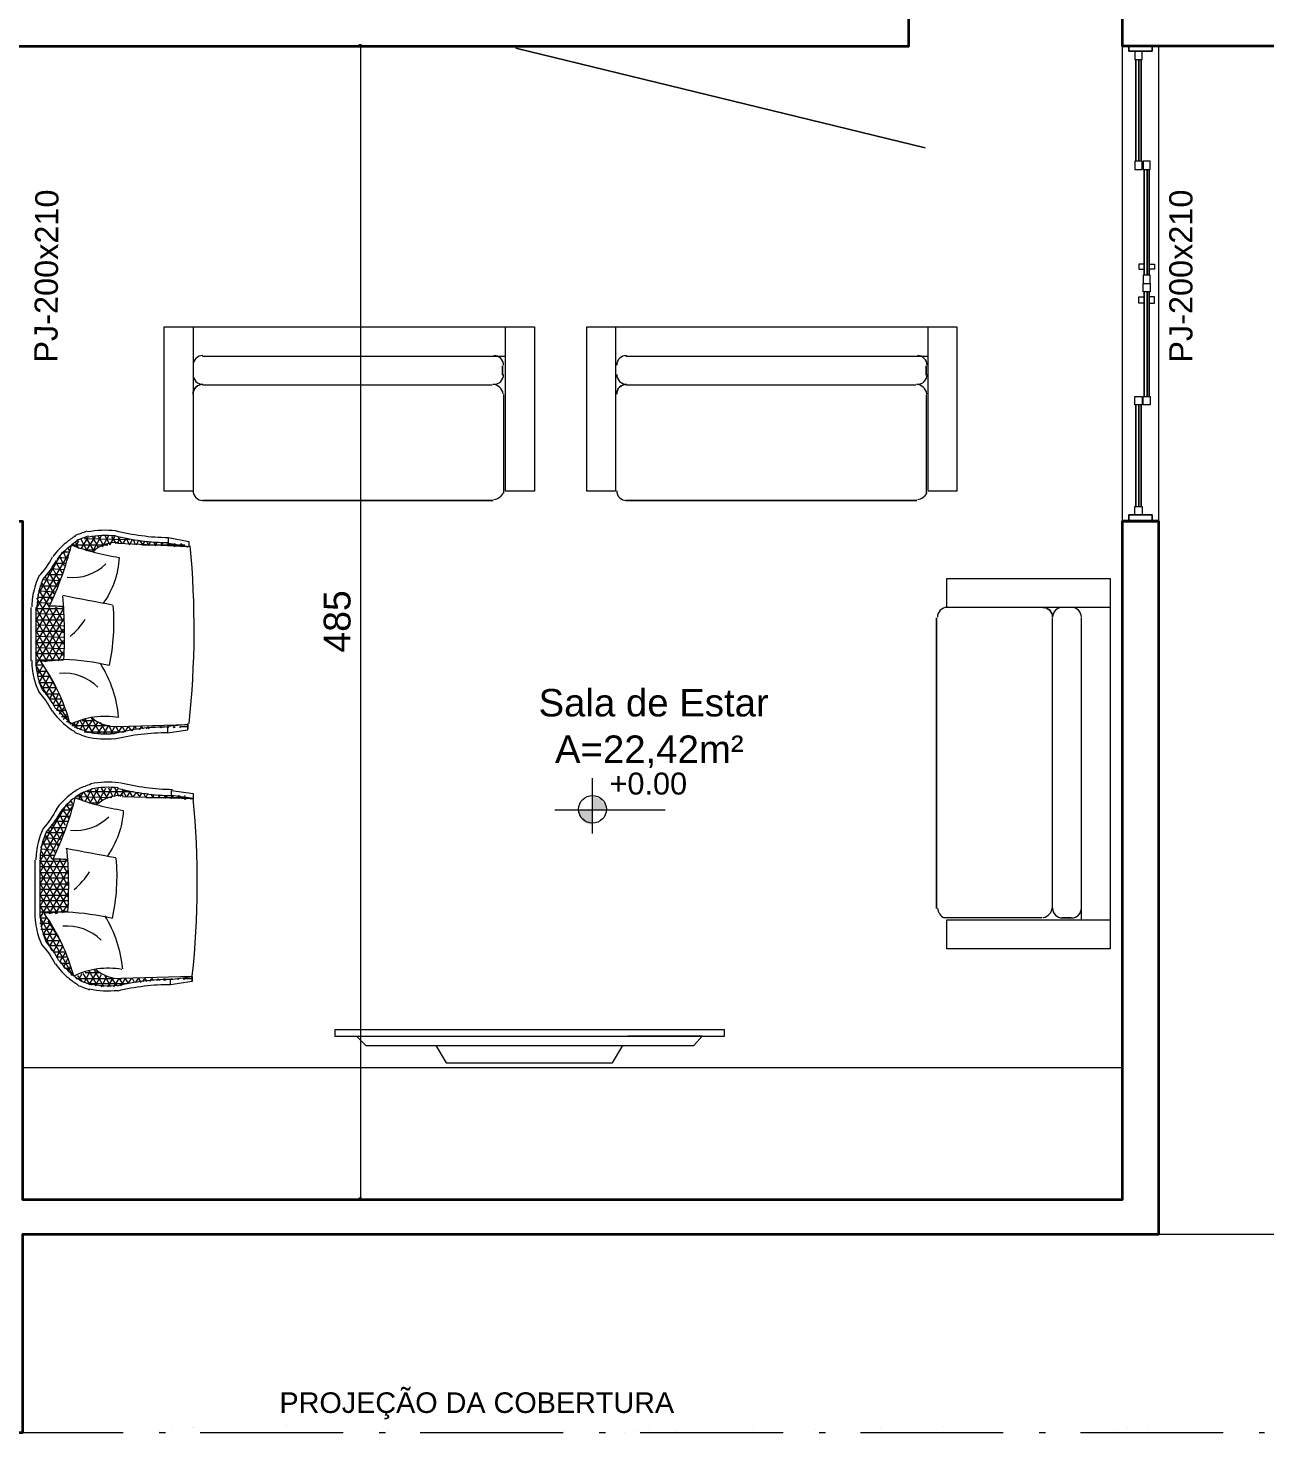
# Model space of a CAD drawing. Header units: millimetres. Extents: x 51.3 to 71.5, y 31.8 to 61.9.
# Drawn here: x 59.45 to 64.65, y 45.81 to 51.72 of the extents above; entities that cross this region are included whole.
import ezdxf

# ---------------------------------------------------------------- set-up
doc = ezdxf.new("R2010")
doc.units = ezdxf.units.MM
for name, color, linetype in [('PDF_0', 7, 'Continuous'), ('PDF_COTAS', 1, 'Continuous'), ('PDF_Parede Corte', 7, 'Continuous'), ('PDF_Texto', 7, 'Continuous')]:
    doc.layers.add(name, color=color, linetype=linetype)
for name, color, linetype, true_color in [('PDF_Bloco', 7, 'Continuous', 0xf0f0f0), ('PDF_Layout', 7, 'Continuous', 0x767676), ('PDF_PISO', 7, 'Continuous', 0xb9b9b9), ('PDF_Portas', 7, 'Continuous', 0xb85b5b), ('PDF_Vegetação', 7, 'Continuous', 0x00dd37)]:
    doc.layers.add(name, color=color, linetype=linetype, true_color=true_color)
doc.styles.add('PDF Arial', font='arial.ttf')

msp = doc.modelspace()

# ---------------------------------------------------------------- hatches: boundary and pattern name
at = {"layer": 'PDF_0', "transparency": 33554559}
for points in [[(60.8556, 51.6528), (60.8426, 51.6528), (60.8426, 51.6398), (60.8556, 51.6398)], [(60.8426, 46.7887), (60.8556, 46.7887), (60.8556, 46.8017), (60.8426, 46.8017)]]:
    msp.add_hatch(color=1, dxfattribs=at).paths.add_polyline_path(points)
at = {"layer": 'PDF_COTAS', "transparency": 33554559}
h = msp.add_hatch(color=256, dxfattribs=at)
h.paths.add_polyline_path([(61.8241, 48.4317), (61.7679, 48.4317), (61.7679, 48.4101), (61.7722, 48.4014), (61.7809, 48.3928), (61.7852, 48.3841), (61.8025, 48.3755), (61.8154, 48.3712), (61.8241, 48.3712)])
h.paths.add_polyline_path([(61.8327, 48.4879), (61.8241, 48.4879), (61.8241, 48.4317), (61.8803, 48.4317), (61.8803, 48.449), (61.876, 48.4576), (61.8673, 48.4663), (61.863, 48.4749), (61.8457, 48.4836)])

# ---------------------------------------------------------------- linework, layer by layer
at = {"layer": 'PDF_Bloco', "lineweight": 0}
msp.add_lwpolyline([(63.2249, 51.2161), (61.5041, 51.6355), (63.2249, 51.2161)], dxfattribs=at)
at = {"layer": 'PDF_COTAS', "lineweight": 5}
for points in [[(60.3022, 51.6441), (60.9248, 51.6441)], [(60.8513, 46.7931), (60.8513, 51.6441)], [(61.8241, 48.5657), (61.8241, 48.3323)], [(61.6684, 48.4317), (62.1311, 48.4317)], [(60.3324, 46.7931), (60.9248, 46.7931)]]:
    msp.add_lwpolyline(points, dxfattribs=at)
msp.add_circle((61.8262, 48.4339), 0.0584, dxfattribs=at)
at = {"layer": 'PDF_Layout', "lineweight": 5}
for points in [[(60.1465, 50.4638), (60.1465, 49.772), (60.0255, 49.772), (60.0255, 50.4638), (61.582, 50.4638), (61.582, 49.772), (61.4609, 49.772), (61.4609, 50.4638)], [(61.9235, 50.4638), (61.9235, 49.772), (61.8025, 49.772), (61.8025, 50.4638), (63.359, 50.4638), (63.359, 49.772), (63.2379, 49.772), (63.2379, 50.4638)], [(61.4609, 50.3384), (60.1854, 50.3384)], [(63.2379, 50.3384), (61.9668, 50.3384)], [(60.1465, 50.2995), (60.1465, 50.2606)], [(61.4479, 50.2606), (61.4479, 50.2995), (61.4479, 50.2606)], [(61.9235, 50.2995), (61.9235, 50.2606)], [(63.2293, 50.2606), (63.2293, 50.2995), (63.2293, 50.2606)], [(61.4047, 50.2174), (60.1854, 50.2174)], [(61.4523, 50.1784), (61.4523, 49.772), (61.4523, 49.7634)], [(63.186, 50.2174), (61.9668, 50.2174)], [(63.2293, 50.1784), (63.2293, 49.772), (63.2293, 49.7634)], [(59.6753, 49.5299), (59.7055, 49.5775)], [(59.6882, 49.5731), (59.8785, 49.5688)], [(59.6969, 49.5213), (59.7358, 49.5818)], [(59.7315, 49.5169), (59.6969, 49.5775)], [(59.7228, 49.5169), (59.7617, 49.5861)], [(59.7488, 49.5342), (59.7228, 49.5818)], [(59.7704, 49.5429), (59.7488, 49.5818)], [(59.7661, 49.5385), (59.792, 49.5861)], [(59.7747, 49.5861), (59.7963, 49.5472), (59.8179, 49.5818)], [(59.8223, 49.5515), (59.805, 49.5818)], [(59.8266, 49.5515), (59.8396, 49.5775)], [(60.1292, 49.5385), (60.0428, 49.5515), (60.0428, 49.5775), (60.1292, 49.5602), (60.1292, 49.5385), (59.8309, 49.5515)], [(59.8482, 49.5515), (59.8309, 49.5775)], [(59.8525, 49.5515), (59.8655, 49.5731), (59.8785, 49.5472), (59.8914, 49.5688)], [(59.4937, 49.3353), (59.5974, 49.5169)], [(59.6147, 49.4867), (59.6018, 49.5169), (59.6234, 49.5169)], [(59.6277, 49.5213), (59.6191, 49.5342)], [(59.6277, 49.5385), (59.632, 49.5385)], [(59.632, 49.5429), (59.632, 49.5429)], [(59.6536, 49.5385), (59.6666, 49.5645)], [(59.6666, 49.5299), (59.6536, 49.5558)], [(59.7012, 49.5213), (59.6753, 49.5688)], [(59.6926, 49.5256), (59.7358, 49.5256)], [(59.9044, 49.5472), (59.8958, 49.5688)], [(59.9087, 49.5472), (59.9174, 49.5645)], [(59.9217, 49.5645), (59.9347, 49.5472), (59.9433, 49.5602)], [(59.9304, 49.5472), (60.1119, 49.5472)], [(59.9606, 49.5429), (59.952, 49.5602)], [(59.9606, 49.5472), (59.9693, 49.5602)], [(59.9909, 49.5429), (59.9822, 49.5558)], [(59.9866, 49.5429), (59.9952, 49.5558)], [(60.0125, 49.5429), (60.0211, 49.5558)], [(60.0168, 49.5429), (60.0125, 49.5558)], [(60.0471, 49.5429), (60.0384, 49.5515)], [(60.0428, 49.5429), (60.0471, 49.5515)], [(60.0687, 49.5385), (60.073, 49.5515)], [(60.073, 49.5385), (60.0687, 49.5515)], [(60.0946, 49.5385), (60.099, 49.5515)], [(60.1033, 49.5385), (60.0946, 49.5515)], [(60.1206, 49.5385), (60.1249, 49.5385)], [(59.485, 49.2748), (59.6234, 49.5083)], [(59.5845, 49.3959), (59.5542, 49.4521)], [(59.5628, 49.4694), (59.6104, 49.4694)], [(59.5974, 49.4261), (59.5672, 49.478)], [(59.5801, 49.4953), (59.6191, 49.491)], [(59.6061, 49.4564), (59.5845, 49.4996)], [(59.485, 49.2272), (59.5888, 49.4045)], [(59.5153, 49.4002), (59.5888, 49.3959)], [(59.5628, 49.3397), (59.5239, 49.4132)], [(59.5326, 49.4218), (59.5974, 49.4218)], [(59.5758, 49.3699), (59.5412, 49.4305)], [(59.5499, 49.4477), (59.6018, 49.4434)], [(64.0032, 49.2835), (63.3157, 49.2835), (63.3157, 49.4045), (64.0032, 49.4045), (64.0032, 47.848), (63.3157, 47.848), (63.3157, 47.9691), (64.0032, 47.9691)], [(59.498, 49.3526), (59.5672, 49.3483)], [(59.5023, 49.3742), (59.5758, 49.3742)], [(59.5542, 49.3137), (59.511, 49.3872)], [(59.4634, 49.2835), (59.4634, 49.0586)], [(59.485, 49.1797), (59.5456, 49.2835)], [(59.485, 49.1321), (59.5758, 49.2835)], [(59.485, 49.2791), (59.6018, 49.2791), (59.485, 49.0846)], [(59.6018, 49.1278), (59.4893, 49.3224)], [(59.4893, 49.3051), (59.5456, 49.3007)], [(59.4937, 49.3267), (59.5585, 49.3267)], [(59.6018, 49.1754), (59.5412, 49.2835)], [(59.6018, 49.2229), (59.5672, 49.2835)], [(59.6018, 49.2748), (59.5974, 49.2835)], [(63.8389, 49.2835), (63.8, 49.2835)], [(59.485, 49.2575), (59.6018, 49.2532)], [(59.6018, 49.2359), (59.485, 49.0413), (59.5153, 49.0413), (59.4937, 49.0024)], [(59.5845, 49.0629), (59.485, 49.2359)], [(59.485, 49.2316), (59.6018, 49.2316)], [(63.7611, 48.021), (63.7611, 49.2402)], [(63.8821, 47.9691), (63.8821, 49.2402)], [(59.485, 49.21), (59.6018, 49.2056)], [(59.5585, 49.0586), (59.485, 49.1883)], [(59.485, 49.184), (59.6018, 49.184)], [(59.485, 49.1624), (59.6018, 49.1581)], [(59.5239, 49.0543), (59.6018, 49.1927)], [(59.5326, 49.0543), (59.485, 49.1408)], [(59.485, 49.1365), (59.6018, 49.1365)], [(59.485, 49.1148), (59.6018, 49.1105)], [(59.5542, 49.0586), (59.6018, 49.1451)], [(59.5801, 49.0586), (59.6018, 49.0975)], [(59.5066, 49.0543), (59.485, 49.0932)], [(59.485, 49.0889), (59.6018, 49.0889)], [(59.485, 49.0629), (59.6018, 49.0629)], [(59.6277, 48.7949), (59.485, 49.0413)], [(59.4893, 49.0154), (59.5283, 49.0154)], [(59.4937, 48.9938), (59.5456, 48.9938)], [(59.5283, 49.0197), (59.498, 48.9678), (59.5585, 48.9678)], [(59.511, 48.9376), (59.5412, 48.9938)], [(59.5715, 48.9419), (59.5239, 49.0284)], [(59.5412, 48.903), (59.498, 48.9722)], [(59.5066, 48.9462), (59.5715, 48.9462), (59.5412, 48.8987), (59.5931, 48.8987)], [(59.5239, 48.9203), (59.5801, 48.9203), (59.5585, 48.877)], [(59.5283, 48.9203), (59.5585, 48.9722)], [(59.5585, 48.8727), (59.6018, 48.8727)], [(59.5931, 48.8943), (59.5715, 48.8511), (59.6104, 48.8511)], [(59.5845, 48.8338), (59.6061, 48.8641)], [(59.5931, 48.8252), (59.6191, 48.8252)], [(59.6018, 48.8122), (59.6147, 48.8338)], [(59.6147, 48.8035), (59.6234, 48.8035), (59.6234, 48.7992)], [(59.6493, 48.7776), (59.6666, 48.8035)], [(59.6709, 48.7689), (59.6969, 48.8165)], [(59.6969, 48.7603), (59.6709, 48.8079)], [(59.6796, 48.8079), (59.7358, 48.8079)], [(59.6926, 48.7603), (59.7271, 48.8165)], [(59.7271, 48.7516), (59.6926, 48.8122)], [(59.7574, 48.7516), (59.7185, 48.8208)], [(59.7185, 48.756), (59.7488, 48.8035)], [(59.632, 48.7906), (59.632, 48.7949)], [(59.6363, 48.7862), (59.7963, 48.7862)], [(59.6623, 48.7733), (59.645, 48.7992)], [(59.6882, 48.7603), (59.8568, 48.7603)], [(59.7444, 48.7516), (59.7704, 48.7906)], [(59.7833, 48.7516), (59.7574, 48.7992)], [(59.7704, 48.7516), (59.792, 48.7862), (59.8093, 48.7516)], [(59.8006, 48.7516), (59.8179, 48.7819)], [(59.8352, 48.756), (59.8223, 48.7819)], [(59.8266, 48.7819), (60.1249, 48.7906), (60.0384, 48.7819), (60.0384, 48.756), (60.1249, 48.7689), (60.1249, 48.7949), (60.1249, 48.7733)], [(59.8309, 48.756), (59.8482, 48.7819), (59.8612, 48.7603), (59.8741, 48.7819), (59.8871, 48.7646)], [(59.8914, 48.7646), (59.9001, 48.7819)], [(59.9087, 48.7689), (59.9044, 48.7819)], [(59.9217, 48.7689), (59.9304, 48.7819), (59.9347, 48.7733)], [(59.952, 48.7733), (59.9563, 48.7819), (59.9606, 48.7733)], [(59.9779, 48.7776), (59.9822, 48.7819)], [(59.9866, 48.7776), (59.9866, 48.7819)], [(60.0082, 48.7776), (60.0125, 48.7819), (60.0168, 48.7776)], [(60.0384, 48.7776), (60.0384, 48.7819), (60.0428, 48.7776)], [(60.0644, 48.7776), (60.0687, 48.7819), (60.0687, 48.7776)], [(60.0903, 48.7776), (60.0946, 48.7819), (60.1249, 48.7819)], [(60.0946, 48.7819), (60.0946, 48.7819)], [(60.1206, 48.7819), (60.1206, 48.7819)], [(60.1206, 48.7819), (60.1206, 48.7819)], [(59.6926, 48.4663), (59.7185, 48.5182)], [(59.7012, 48.5095), (59.8958, 48.5095)], [(59.7142, 48.462), (59.7488, 48.5225)], [(59.7444, 48.4576), (59.7142, 48.5139)], [(59.7661, 48.4706), (59.7358, 48.5182)], [(59.7401, 48.4533), (59.779, 48.5225)], [(59.7877, 48.4793), (59.7617, 48.5225)], [(59.779, 48.4793), (59.805, 48.5225)], [(59.8093, 48.4879), (59.792, 48.5225)], [(59.8136, 48.4879), (59.8309, 48.5225)], [(59.8352, 48.4879), (59.8179, 48.5225)], [(59.8396, 48.4879), (59.8568, 48.5139)], [(59.8655, 48.4879), (59.8482, 48.5182)], [(59.8482, 48.4879), (60.1465, 48.4793), (60.0557, 48.4922), (60.0557, 48.5139), (60.1465, 48.5009), (60.1465, 48.4749)], [(59.8698, 48.4879), (59.8828, 48.5095)], [(59.8914, 48.4879), (59.8785, 48.5095)], [(59.5066, 48.2717), (59.6147, 48.4533), (59.6407, 48.4533)], [(59.632, 48.4274), (59.6147, 48.4533)], [(59.6407, 48.4576), (59.632, 48.4706)], [(59.645, 48.4793), (59.645, 48.4793)], [(59.6493, 48.4836), (59.6493, 48.4836)], [(59.6536, 48.4879), (59.805, 48.4836)], [(59.6666, 48.4749), (59.6839, 48.5052)], [(59.6839, 48.4706), (59.6666, 48.4966)], [(59.7185, 48.462), (59.6882, 48.5052)], [(59.7098, 48.462), (59.7531, 48.462)], [(59.8958, 48.4879), (59.9087, 48.5052), (59.9217, 48.4879), (59.9304, 48.5009)], [(59.9476, 48.4836), (59.939, 48.5009)], [(59.9563, 48.5009), (59.9476, 48.4836), (60.1249, 48.4836)], [(59.9693, 48.4966), (59.9779, 48.4836), (59.9822, 48.4966)], [(59.9995, 48.4966), (60.0039, 48.4836), (60.0082, 48.4966)], [(60.0341, 48.4793), (60.0255, 48.4922)], [(60.0298, 48.4793), (60.0384, 48.4922)], [(60.0557, 48.4793), (60.0644, 48.4922)], [(60.0601, 48.4793), (60.0557, 48.4922)], [(60.0817, 48.4793), (60.0903, 48.4922)], [(60.0903, 48.4793), (60.0817, 48.4922)], [(60.1163, 48.4749), (60.1119, 48.4922)], [(60.1119, 48.4749), (60.1163, 48.4879)], [(60.1379, 48.4749), (60.1379, 48.4793)], [(59.6363, 48.4447), (59.5023, 48.2155), (59.6147, 48.2155), (59.6104, 48.2198)], [(59.5283, 48.3366), (59.6018, 48.3366), (59.5715, 48.3928)], [(59.5801, 48.4058), (59.6277, 48.4058)], [(59.6104, 48.3668), (59.5845, 48.4144)], [(59.5931, 48.4317), (59.632, 48.4317)], [(59.6234, 48.3971), (59.5974, 48.436)], [(59.6018, 48.3409), (59.5023, 48.168), (59.6191, 48.168)], [(59.5801, 48.2804), (59.5369, 48.3496)], [(59.5456, 48.3582), (59.6104, 48.3582)], [(59.5888, 48.3063), (59.5542, 48.3712)], [(59.5628, 48.3841), (59.6191, 48.3841)], [(59.511, 48.289), (59.5845, 48.289)], [(59.5196, 48.315), (59.5931, 48.3106)], [(59.5672, 48.2501), (59.5239, 48.3279)], [(59.4807, 48.2198), (59.4807, 47.995)], [(59.5023, 48.2415), (59.5628, 48.2415)], [(59.5628, 48.2242), (59.5023, 48.1204), (59.6191, 48.1204)], [(59.5888, 48.2242), (59.5023, 48.0728), (59.6191, 48.0728)], [(59.6147, 48.2198), (59.5023, 48.0253), (59.6191, 48.0253)], [(59.5066, 48.2674), (59.5715, 48.2631)], [(59.6191, 48.0642), (59.5066, 48.2631)], [(59.6191, 48.1118), (59.5585, 48.2242)], [(59.6191, 48.1636), (59.5845, 48.2242)], [(59.5023, 48.1939), (59.6191, 48.1939)], [(59.6191, 48.1766), (59.5023, 47.9777), (59.5283, 47.9777), (59.5066, 47.9388)], [(59.6018, 47.9993), (59.5023, 48.1723)], [(59.5023, 48.1463), (59.6191, 48.1463)], [(59.5758, 47.995), (59.5023, 48.1247)], [(59.5023, 48.0988), (59.6191, 48.0988)], [(59.5412, 47.995), (59.6191, 48.1291)], [(59.5499, 47.995), (59.5023, 48.0772)], [(59.5023, 48.0512), (59.6191, 48.0512)], [(59.5672, 47.995), (59.6191, 48.0815)], [(59.5974, 47.9993), (59.6191, 48.0339)], [(59.5239, 47.995), (59.5023, 48.0296)], [(59.5023, 48.0037), (59.6147, 48.0037)], [(59.6407, 47.7356), (59.5023, 47.982)], [(63.7178, 47.9777), (63.3157, 47.9777), (63.3028, 47.9777)], [(63.8, 47.9777), (63.8389, 47.9777), (63.8, 47.9777)], [(59.5023, 47.9561), (59.5456, 47.9561), (59.5153, 47.9085), (59.5715, 47.9085), (59.5412, 47.8567)], [(59.5066, 47.9302), (59.5585, 47.9302)], [(59.5888, 47.8826), (59.5369, 47.9648)], [(59.5542, 47.8394), (59.5153, 47.9129)], [(59.5239, 47.8826), (59.5845, 47.8826), (59.5585, 47.835), (59.6061, 47.835)], [(59.5412, 47.861), (59.5974, 47.861)], [(59.5974, 47.8567), (59.5715, 47.8134), (59.6147, 47.8134)], [(59.5845, 47.7918), (59.6104, 47.8307)], [(59.6018, 47.7702), (59.6191, 47.8048)], [(59.5888, 47.7875), (59.6277, 47.7875)], [(59.6061, 47.7659), (59.632, 47.7659)], [(59.6191, 47.7529), (59.632, 47.7745)], [(59.632, 47.7399), (59.6407, 47.7399)], [(59.6363, 47.7356), (59.6407, 47.7443)], [(59.6666, 47.7183), (59.6796, 47.7443)], [(59.7142, 47.6967), (59.6839, 47.7443)], [(59.6882, 47.7053), (59.7142, 47.7529)], [(59.6926, 47.7486), (59.7531, 47.7486)], [(59.7098, 47.6967), (59.7444, 47.7529)], [(59.7444, 47.6924), (59.7098, 47.7529)], [(59.7704, 47.688), (59.7315, 47.7572)], [(59.7358, 47.6924), (59.7617, 47.7399)], [(59.645, 47.7313), (59.645, 47.7313)], [(59.6536, 47.7226), (59.8136, 47.7226)], [(59.6796, 47.7097), (59.6623, 47.7356)], [(59.7055, 47.701), (59.8698, 47.701)], [(59.7617, 47.688), (59.7833, 47.7313)], [(59.8006, 47.688), (59.7747, 47.7356)], [(59.7877, 47.688), (59.8093, 47.7226)], [(59.8266, 47.6924), (59.805, 47.7226)], [(59.8136, 47.688), (59.8352, 47.7226), (59.8525, 47.6967)], [(60.1422, 47.7097), (60.0514, 47.6967), (60.0514, 47.7183), (60.1422, 47.7313), (59.8439, 47.7226)], [(59.8439, 47.6924), (59.8612, 47.7226), (59.8741, 47.701), (59.8871, 47.7226)], [(59.9001, 47.7053), (59.8914, 47.7226)], [(59.9044, 47.7053), (59.9174, 47.7226), (59.926, 47.7053)], [(59.9347, 47.7097), (59.9433, 47.7226), (59.952, 47.7097)], [(59.9649, 47.7097), (59.9736, 47.7226), (59.9779, 47.714)], [(59.9952, 47.714), (59.9995, 47.7226), (60.0039, 47.714)], [(60.0255, 47.714), (60.0255, 47.7226), (60.0298, 47.714)], [(60.0514, 47.7183), (60.0557, 47.7226), (60.0557, 47.7183)], [(60.0817, 47.7183), (60.0817, 47.7226), (60.086, 47.7183)], [(60.1076, 47.7183), (60.1076, 47.7226), (60.1379, 47.7226)], [(60.1119, 47.7183), (60.1076, 47.7226)], [(60.1379, 47.7226), (60.1379, 47.7226)], [(60.1379, 47.7226), (60.1379, 47.7226)], [(60.834, 47.4805), (60.8729, 47.4416), (62.2521, 47.4416), (62.2867, 47.4805), (61.9754, 47.4805)], [(61.1669, 47.4416), (61.2101, 47.3681), (61.9106, 47.3681), (61.9538, 47.4416)], [(64.2064, 47.0438), (64.2064, 46.6461)], [(59.8525, 45.8116), (59.2818, 45.8116)], [(60.0298, 45.8116), (60.0039, 45.8116)], [(60.7778, 45.8116), (60.1768, 45.8116)], [(60.955, 45.8116), (60.9291, 45.8116)], [(61.703, 45.8116), (61.102, 45.8116)], [(61.8803, 45.8116), (61.8544, 45.8116)], [(62.6283, 45.8116), (62.0273, 45.8116)], [(62.8055, 45.8116), (62.7796, 45.8116)], [(63.5535, 45.8116), (62.9525, 45.8116)], [(63.7308, 45.8116), (63.7049, 45.8116)], [(64.4788, 45.8116), (63.8778, 45.8116)], [(64.6517, 45.8116), (64.6301, 45.8116)]]:
    msp.add_lwpolyline(points, dxfattribs=at)
for points in [[(60.1465, 50.2627, 0.414214), (60.1876, 50.2217, 0.414214), (60.1465, 50.1806, -0.414214), (60.1876, 50.2217)], [(61.9279, 50.2627, 0.414214), (61.9689, 50.2217, 0.414214), (61.9279, 50.1806, -0.414214), (61.9689, 50.2217)], [(59.6515, 49.583, 0.038944), (59.612, 49.5556, 0.064877), (59.5571, 49.4976)], [(59.5745, 49.4849, -0.076006), (59.6363, 49.5472), (59.7877, 49.5472)], [(59.6332, 49.5463, 0.052611), (59.8356, 49.4935, -0.145569), (59.7674, 49.2998)], [(59.4986, 49.4176, 0.063096), (59.4732, 49.3373, 0.014931), (59.4702, 49.3175, 0.02414), (59.4678, 49.2852)], [(59.6031, 49.2862, 0.034384), (59.5412, 49.2878), (59.498, 49.357)], [(59.6018, 49.0802), (59.485, 49.2835, 0.004697), (59.4852, 49.0788, 0.038032), (59.4868, 49.0318, 0.076898), (59.5114, 48.9392)], [(59.5068, 49.0587, 0.033904), (59.6045, 49.0662, -0.044563), (59.7946, 49.0401, 0.076609), (59.8102, 49.2919)], [(63.8021, 49.2835, 0.414223), (63.7611, 49.2424, 0.414223), (63.72, 49.2835, -0.414223), (63.7611, 49.2424)], [(59.4678, 49.0606, 0.02414), (59.4697, 49.0284, 0.014931), (59.4725, 49.0086, 0.063096), (59.4971, 48.928, -0.067742), (59.5533, 48.8471)], [(59.555, 48.8473, 0.064877), (59.6093, 48.7887, 0.038944), (59.6485, 48.7609)], [(59.5726, 48.8598, 0.076006), (59.6331, 48.7973, 0.027858), (59.6596, 48.7794)], [(59.6471, 48.7588, 0.010258), (59.6983, 48.7392, 0.075669), (59.8166, 48.732)], [(59.702, 48.7592, 0.075668), (59.8144, 48.7535, -0.062735), (60.0413, 48.7819)], [(59.6645, 48.5194, 0.038944), (59.625, 48.492, 0.064877), (59.57, 48.434)], [(59.6754, 48.5007, 0.027858), (59.6486, 48.4831, 0.076006), (59.5875, 48.4213)], [(59.6505, 48.4827, 0.052611), (59.8529, 48.4299, -0.145569), (59.7847, 48.2362)], [(59.573, 48.4363, -0.067742), (59.5159, 48.3539, 0.063096), (59.4905, 48.2737, 0.014931), (59.4875, 48.2539, 0.02414), (59.4851, 48.2216)], [(59.616, 48.2225, 0.034384), (59.5542, 48.2242), (59.5153, 48.2977)], [(59.6191, 48.021), (59.5023, 48.2198, 0.004697), (59.5025, 48.0152, 0.038032), (59.5041, 47.9682, 0.076898), (59.5287, 47.8756)], [(59.6174, 48.0026, -0.044563), (59.8076, 47.9765, 0.076609), (59.8231, 48.2283)], [(59.4807, 47.997, 0.02414), (59.4827, 47.9648, 0.014931), (59.4855, 47.9449, 0.063096), (59.51, 47.8644, -0.067742), (59.5663, 47.7835)], [(59.8474, 47.7609, 0.156479), (59.6446, 47.7328, 0.087757), (59.5216, 47.9948)], [(59.5823, 47.7968, 0.06495), (59.5283, 47.8783), (59.5585, 47.9345)], [(59.568, 47.7837, 0.064877), (59.6222, 47.7251, 0.038944), (59.6615, 47.6973)], [(59.5856, 47.7962, 0.076006), (59.646, 47.7337, 0.027858), (59.6726, 47.7158)]]:
    msp.add_lwpolyline(points, format="xyb", dxfattribs=at)
for points in [[(60.1854, 49.7331), (61.409, 49.7331)], [(61.9668, 49.7331), (63.1903, 49.7331)], [(63.2725, 49.2402), (63.2725, 48.0166)], [(60.1422, 47.7313), (60.1422, 47.7097)], [(62.3818, 47.4805), (62.3818, 47.5065), (60.7432, 47.5065), (60.7432, 47.4805)], [(64.0551, 46.7931), (64.0551, 47.3465), (59.4288, 47.3465), (59.4288, 46.7931)]]:
    msp.add_lwpolyline(points, close=True, dxfattribs=at)
for centre, radius, start, end in [((60.1876, 50.3017), 0.0411, 89.99996, 180.00004), ((61.4112, 50.3017), 0.0411, 359.99996, 90.00004), ((61.9689, 50.3017), 0.0411, 89.99996, 180.00004), ((63.1925, 50.3017), 0.0411, 359.99996, 90.00004), ((61.4025, 50.172), 0.0497, 11.83234, 85.12757), ((61.4112, 50.2627), 0.0411, 269.99996, 0.00004), ((63.1839, 50.172), 0.0497, 11.83234, 85.12757), ((63.1925, 50.2627), 0.0411, 269.99996, 0.00004), ((60.1876, 49.7742), 0.0411, 179.99996, 270.00004), ((61.4069, 49.7872), 0.0497, 274.68575, 335.20378), ((61.9689, 49.7742), 0.0411, 179.99996, 270.00004), ((63.1882, 49.7872), 0.0497, 274.68575, 335.20378), ((60.1357, 48.343), 1.3339, 109.08855, 111.43953), ((60.1357, 48.3431), 1.3122, 109.08859, 111.43974), ((59.7769, 49.2121), 0.3956, 83.58926, 100.89825), ((59.7769, 49.2121), 0.374, 83.58928, 100.89823), ((60.0493, 50.4746), 0.9188, 255.3056, 269.6647), ((60.0536, 50.5308), 0.9534, 255.75603, 269.33511), ((58.229, 49.9039), 1.4506, 334.75323, 345.69012), ((59.8071, 49.3159), 0.2875, 120.22329, 126.60615), ((59.8244, 49.4067), 0.1492, 86.1491, 131.09415), ((56.3742, 49.1905), 3.7767, 354.0013, 5.35011), ((59.2278, 49.6661), 0.3697, 317.02683, 332.52846), ((59.2364, 49.6574), 0.3783, 317.53215, 332.41861), ((59.6385, 49.6099), 0.201, 264.02872, 314.5384), ((59.8028, 49.277), 0.3135, 155.67057, 173.25971), ((61.7653, 60.1222), 11.0029, 258.64405, 259.7535), ((59.8287, 49.2726), 0.3394, 173.43552, 178.19812), ((57.7923, 49.1689), 1.8137, 356.69841, 5.10294), ((63.3179, 49.2424), 0.0411, 89.99904, 180.00096), ((63.841, 49.2424), 0.0411, 359.99904, 90.00096), ((59.431, 49.398), 0.3091, 309.90768, 328.0131), ((58.8257, 48.5765), 0.8323, 15.31472, 35.37579), ((59.3229, 48.7754), 0.5123, 5.30071, 31.77225), ((59.6039, 48.8057), 0.201, 44.81301, 95.32269), ((59.2321, 48.6846), 0.3783, 26.94373, 41.8083), ((59.7769, 48.4901), 0.3351, 80.10659, 115.68035), ((59.8201, 48.9311), 0.1492, 228.25726, 273.2023), ((60.1487, 49.9946), 1.3122, 247.91167, 250.26282), ((60.0406, 47.8026), 0.9534, 90.01629, 103.59538), ((60.153, 47.2794), 1.3339, 109.08855, 111.43953), ((60.153, 47.2795), 1.3122, 109.08859, 111.43974), ((59.7898, 48.1528), 0.3956, 83.58926, 100.89825), ((59.7898, 48.1528), 0.374, 83.58928, 100.89823), ((60.0665, 49.411), 0.9188, 255.3056, 269.6647), ((60.0709, 49.4715), 0.9534, 255.75603, 269.33511), ((58.2463, 48.8446), 1.4506, 334.75323, 345.69012), ((59.8417, 48.3431), 0.1492, 86.1491, 131.09415), ((56.3871, 48.1269), 3.7767, 354.0013, 5.35011), ((59.2537, 48.5982), 0.3783, 317.53215, 332.41861), ((59.6515, 48.5463), 0.201, 264.02872, 314.5384), ((59.8158, 48.2134), 0.3135, 155.67057, 173.25971), ((61.7782, 59.0586), 11.0029, 258.64405, 259.7535), ((57.8096, 48.1096), 1.8137, 356.69841, 5.10294), ((59.8417, 48.2134), 0.3394, 173.43552, 178.19812), ((59.4483, 48.3344), 0.3091, 309.90768, 328.0131), ((59.5088, 48.7149), 0.7156, 270.87872, 278.64603), ((59.3402, 47.7161), 0.5123, 5.30071, 31.77225), ((63.3265, 48.0231), 0.0497, 184.68754, 245.20331), ((63.7113, 48.0274), 0.0497, 281.83308, 355.12674), ((63.8021, 48.0188), 0.0411, 179.99904, 270.00096), ((63.841, 48.0188), 0.0411, 269.99904, 0.00096), ((59.6169, 47.7421), 0.201, 44.81301, 95.32269), ((59.8374, 47.8718), 0.1492, 228.25726, 273.2023), ((60.1617, 48.9311), 1.3339, 247.91188, 250.26286), ((60.1617, 48.931), 1.3122, 247.91167, 250.26282), ((59.7898, 48.0664), 0.374, 258.45317, 275.76213), ((60.0493, 46.7995), 0.9188, 89.68671, 104.0458), ((60.0536, 46.7433), 0.9534, 90.01629, 103.59538), ((59.7898, 48.0664), 0.3956, 258.45316, 275.76215)]:
    msp.add_arc(centre, radius, start, end, dxfattribs=at)
at = {"layer": 'PDF_Parede Corte', "lineweight": 35}
for points in [[(59.2818, 51.6441), (59.4288, 51.6441), (63.1558, 51.6441), (63.1558, 51.7955), (59.4288, 51.7955), (59.4288, 53.0969), (59.5845, 53.0969), (59.5845, 53.2482), (57.4918, 53.2482), (57.4918, 56.2488), (58.2441, 56.2488), (58.2441, 56.3958), (56.7784, 56.3958), (56.7784, 56.2488), (57.3448, 56.2488), (57.3448, 53.0969), (59.2818, 53.0969), (59.2818, 51.7955), (59.2299, 51.7955), (59.2299, 51.6441), (59.4288, 51.6441)], [(68.4954, 51.6441), (64.0551, 51.6441), (64.0551, 51.7955), (65.1965, 51.7955), (65.1965, 51.8473), (65.3435, 51.8473), (65.3435, 51.7955), (68.3441, 51.7955), (68.3441, 52.7467), (68.4911, 52.7467)], [(55.062, 45.8116), (55.062, 47.8134), (55.2133, 47.8134), (55.2133, 45.9629), (59.2818, 45.9629), (59.2818, 49.6466), (59.4288, 49.6466), (59.4288, 46.7931), (64.0551, 46.7931), (64.0551, 49.6466), (64.2064, 49.6466), (64.0551, 49.6466), (64.2064, 49.6466), (64.2064, 46.6461), (59.4288, 46.6461), (59.4288, 45.8116), (55.062, 45.8116), (55.062, 45.9629)]]:
    msp.add_lwpolyline(points, dxfattribs=at)
at = {"layer": 'PDF_PISO', "lineweight": 5}
msp.add_lwpolyline([(64.2064, 51.6441), (64.2064, 49.6466), (64.0551, 49.6466), (64.0551, 51.6441)], close=True, dxfattribs=at)
msp.add_lwpolyline([(64.2064, 51.6441), (64.2064, 49.6466), (64.0551, 49.6466), (64.0551, 51.6441)], close=True, dxfattribs=at)
msp.add_lwpolyline([(64.2064, 51.6441), (64.2064, 49.6466), (64.0551, 49.6466), (64.0551, 51.6441)], close=True, dxfattribs=at)
msp.add_lwpolyline([(70, 46.6461), (64.2064, 46.6461)], dxfattribs=at)
at = {"layer": 'PDF_Portas', "lineweight": 5}
for points in [[(64.1804, 51.6441), (64.1804, 51.6225), (64.081, 51.6225), (64.081, 51.6441), (64.081, 51.6225), (64.1804, 51.6225)], [(64.1113, 51.1599), (64.1113, 51.5879)], [(64.1329, 51.1599), (64.1329, 51.5879)], [(64.1459, 50.68), (64.1459, 51.1253)], [(64.1675, 50.68), (64.1675, 51.1253)], [(64.1459, 50.7275), (64.1242, 50.7275), (64.1242, 50.7059), (64.1459, 50.7059)], [(64.1459, 50.7275), (64.1242, 50.7275), (64.1242, 50.7059), (64.1459, 50.7059)], [(64.1459, 50.7275), (64.1242, 50.7275), (64.1242, 50.7059), (64.1459, 50.7059)], [(64.1675, 50.7275), (64.1891, 50.7275), (64.1891, 50.7059), (64.1675, 50.7059)], [(64.1675, 50.7275), (64.1891, 50.7275), (64.1891, 50.7059), (64.1675, 50.7059)], [(64.1675, 50.7275), (64.1891, 50.7275), (64.1891, 50.7059), (64.1675, 50.7059)], [(64.1459, 50.5632), (64.1242, 50.5632), (64.1242, 50.5892), (64.1459, 50.5892)], [(64.1459, 50.5632), (64.1242, 50.5632), (64.1242, 50.5892), (64.1459, 50.5892)], [(64.1459, 50.5632), (64.1242, 50.5632), (64.1242, 50.5892), (64.1459, 50.5892)], [(64.1459, 50.6108), (64.1459, 50.1698)], [(64.1675, 50.6108), (64.1675, 50.1698)], [(64.1675, 50.5632), (64.1891, 50.5632), (64.1891, 50.5892), (64.1675, 50.5892)], [(64.1675, 50.5632), (64.1891, 50.5632), (64.1891, 50.5892), (64.1675, 50.5892)], [(64.1675, 50.5632), (64.1891, 50.5632), (64.1891, 50.5892), (64.1675, 50.5892)], [(64.1113, 50.1352), (64.1113, 49.7072)], [(64.1329, 50.1352), (64.1329, 49.7072)], [(64.2064, 49.6466), (64.0551, 49.6466)], [(64.1804, 49.6726), (64.081, 49.6726), (64.081, 49.6466), (64.081, 49.6726), (64.1804, 49.6726), (64.1804, 49.6466)]]:
    msp.add_lwpolyline(points, close=True, dxfattribs=at)
for points in [[(64.081, 51.6441), (64.081, 51.6225), (64.1804, 51.6225), (64.1804, 51.6441)], [(64.1113, 51.5879), (64.1113, 51.1599)], [(64.1329, 51.5879), (64.1329, 51.1599)], [(64.1459, 51.1253), (64.1459, 50.68)], [(64.1675, 51.1253), (64.1675, 50.68)], [(64.1459, 50.1698), (64.1459, 50.6108)], [(64.1675, 50.1698), (64.1675, 50.6108)], [(64.1113, 49.7072), (64.1113, 50.1352)], [(64.1329, 49.7072), (64.1329, 50.1352)], [(64.0551, 49.6466), (64.2064, 49.6466)], [(64.081, 49.6466), (64.081, 49.6726), (64.1804, 49.6726), (64.1804, 49.6466)]]:
    msp.add_lwpolyline(points, dxfattribs=at)
at = {"layer": 'PDF_Portas', "color": 150, "lineweight": 5, "true_color": 0x007fff}
for points in [[(64.1372, 51.6225), (64.1069, 51.6225), (64.1069, 51.5879), (64.1372, 51.5879)], [(64.1372, 51.6225), (64.1069, 51.6225), (64.1069, 51.5879), (64.1372, 51.5879)], [(64.1372, 51.6225), (64.1069, 51.6225), (64.1069, 51.5879), (64.1372, 51.5879)], [(64.1242, 51.1599), (64.1242, 51.5879)], [(64.1372, 51.1599), (64.1069, 51.1599), (64.1069, 51.1253), (64.1372, 51.1253)], [(64.1372, 51.1599), (64.1069, 51.1599), (64.1069, 51.1253), (64.1372, 51.1253)], [(64.1372, 51.1599), (64.1069, 51.1599), (64.1069, 51.1253), (64.1372, 51.1253)], [(64.1718, 51.1253), (64.1718, 51.1599), (64.1415, 51.1599), (64.1415, 51.1253)], [(64.1718, 51.1253), (64.1718, 51.1599), (64.1415, 51.1599), (64.1415, 51.1253)], [(64.1718, 51.1253), (64.1718, 51.1599), (64.1415, 51.1599), (64.1415, 51.1253)], [(64.1588, 50.68), (64.1588, 51.1253)], [(64.1718, 50.68), (64.1415, 50.68), (64.1415, 50.6454), (64.1718, 50.6454)], [(64.1718, 50.68), (64.1415, 50.68), (64.1415, 50.6454), (64.1718, 50.6454)], [(64.1718, 50.68), (64.1415, 50.68), (64.1415, 50.6454), (64.1718, 50.6454)], [(64.1718, 50.6108), (64.1415, 50.6108), (64.1415, 50.6454), (64.1718, 50.6454)], [(64.1718, 50.6108), (64.1415, 50.6108), (64.1415, 50.6454), (64.1718, 50.6454)], [(64.1718, 50.6108), (64.1415, 50.6108), (64.1415, 50.6454), (64.1718, 50.6454)], [(64.1588, 50.6108), (64.1588, 50.1698)], [(64.1372, 50.1352), (64.1069, 50.1352), (64.1069, 50.1698), (64.1372, 50.1698)], [(64.1372, 50.1352), (64.1069, 50.1352), (64.1069, 50.1698), (64.1372, 50.1698)], [(64.1372, 50.1352), (64.1069, 50.1352), (64.1069, 50.1698), (64.1372, 50.1698)], [(64.1718, 50.1698), (64.1718, 50.1352), (64.1415, 50.1352), (64.1415, 50.1698)], [(64.1718, 50.1698), (64.1718, 50.1352), (64.1415, 50.1352), (64.1415, 50.1698)], [(64.1718, 50.1698), (64.1718, 50.1352), (64.1415, 50.1352), (64.1415, 50.1698)], [(64.1242, 50.1352), (64.1242, 49.7072)], [(64.1372, 49.6726), (64.1069, 49.6726), (64.1069, 49.7072), (64.1372, 49.7072)], [(64.1372, 49.6726), (64.1069, 49.6726), (64.1069, 49.7072), (64.1372, 49.7072)], [(64.1372, 49.6726), (64.1069, 49.6726), (64.1069, 49.7072), (64.1372, 49.7072)]]:
    msp.add_lwpolyline(points, close=True, dxfattribs=at)
for points in [[(64.1242, 51.5879), (64.1242, 51.1599)], [(64.1588, 51.1253), (64.1588, 50.68)], [(64.1588, 50.1698), (64.1588, 50.6108)], [(64.1242, 49.7072), (64.1242, 50.1352)]]:
    msp.add_lwpolyline(points, dxfattribs=at)
at = {"layer": 'PDF_Vegetação', "lineweight": 5}
for points in [[(60.0039, 45.8159), (60.0039, 45.8159)], [(60.0601, 45.8246), (60.0601, 45.8246)], [(60.1422, 45.8332), (60.1422, 45.8332)], [(60.1465, 45.8332), (60.1465, 45.8332)], [(60.54, 45.8419), (60.54, 45.8419)], [(60.9464, 45.8375), (60.9464, 45.8375)], [(60.9637, 45.8202), (60.9637, 45.8202)], [(61.3615, 45.8289), (61.3615, 45.8289)], [(61.4393, 45.8116), (61.4393, 45.8116)], [(61.703, 45.8159), (61.703, 45.8159)], [(61.7679, 45.8246), (61.7679, 45.8246)], [(61.9624, 45.8116), (61.9624, 45.8116)], [(62.0143, 45.8202), (62.0143, 45.8202)], [(62.0662, 45.8246), (62.0662, 45.8246)], [(62.1484, 45.8375), (62.1484, 45.8375)], [(62.1786, 45.8159), (62.1786, 45.8159)], [(62.2392, 45.8246), (62.2392, 45.8246)], [(62.5029, 45.8246), (62.5029, 45.8246)], [(62.585, 45.8116), (62.585, 45.8116)], [(62.7623, 45.8246), (62.7623, 45.8246)], [(63.039, 45.8332), (63.039, 45.8332)], [(63.3028, 45.8375), (63.3028, 45.8375)], [(63.5622, 45.8375), (63.5622, 45.8375)], [(64.0205, 45.8202), (64.0205, 45.8202)], [(64.0767, 45.8289), (64.0767, 45.8289)], [(64.1588, 45.8375), (64.1588, 45.8375)]]:
    msp.add_lwpolyline(points, dxfattribs=at)

# ---------------------------------------------------------------- texts
at = {"layer": 'PDF_Texto', "attachment_point": 7, "style": 'PDF Arial'}
for s, insert, char_height, rotation in [('PJ-200x210', (59.5775, 50.3125), 0.09767, 89.65966), ('PJ-200x210', (64.3507, 50.3125), 0.09767, 90), ('485', (60.81, 49.0932), 0.11253, 90)]:
    msp.add_mtext(s, dxfattribs=dict(at, insert=insert, char_height=char_height, rotation=rotation))
for s, insert, char_height in [('Sala de Estar', (61.5993, 48.8232), 0.115437), ('A=22,42m²', (61.6684, 48.6078), 0.11544), ('+0.00', (61.8976, 48.495), 0.09235)]:
    msp.add_mtext(s, dxfattribs=dict(at, insert=insert, char_height=char_height))
at = {"layer": 'PDF_Texto', "color": 8, "true_color": 0x767676, "insert": (60.5097, 45.8689), "char_height": 0.086577, "attachment_point": 7, "style": 'PDF Arial'}
msp.add_mtext('PROJEÇÃO DA COBERTURA', dxfattribs=at)

doc.saveas('drawing.dxf')
